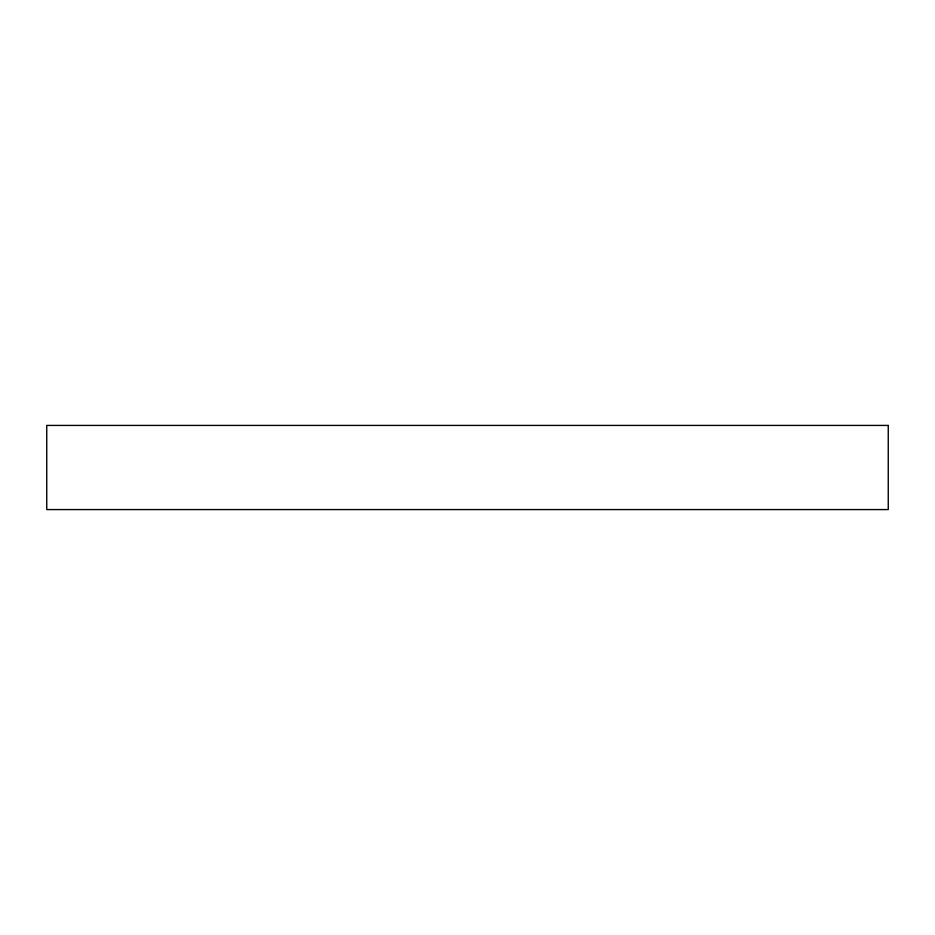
<?xml version="1.0" encoding="UTF-8"?>
<svg xmlns="http://www.w3.org/2000/svg" width="935" height="935" viewBox="0 0 935 935"><rect width="100%" height="100%" fill="white"/><g stroke="black" fill="none" stroke-linecap="round" stroke-linejoin="round"><path stroke-width="1.4" d="M888.25 425.425L46.75 425.425L46.75 509.575L888.25 509.575L888.25 425.425"/></g></svg>
